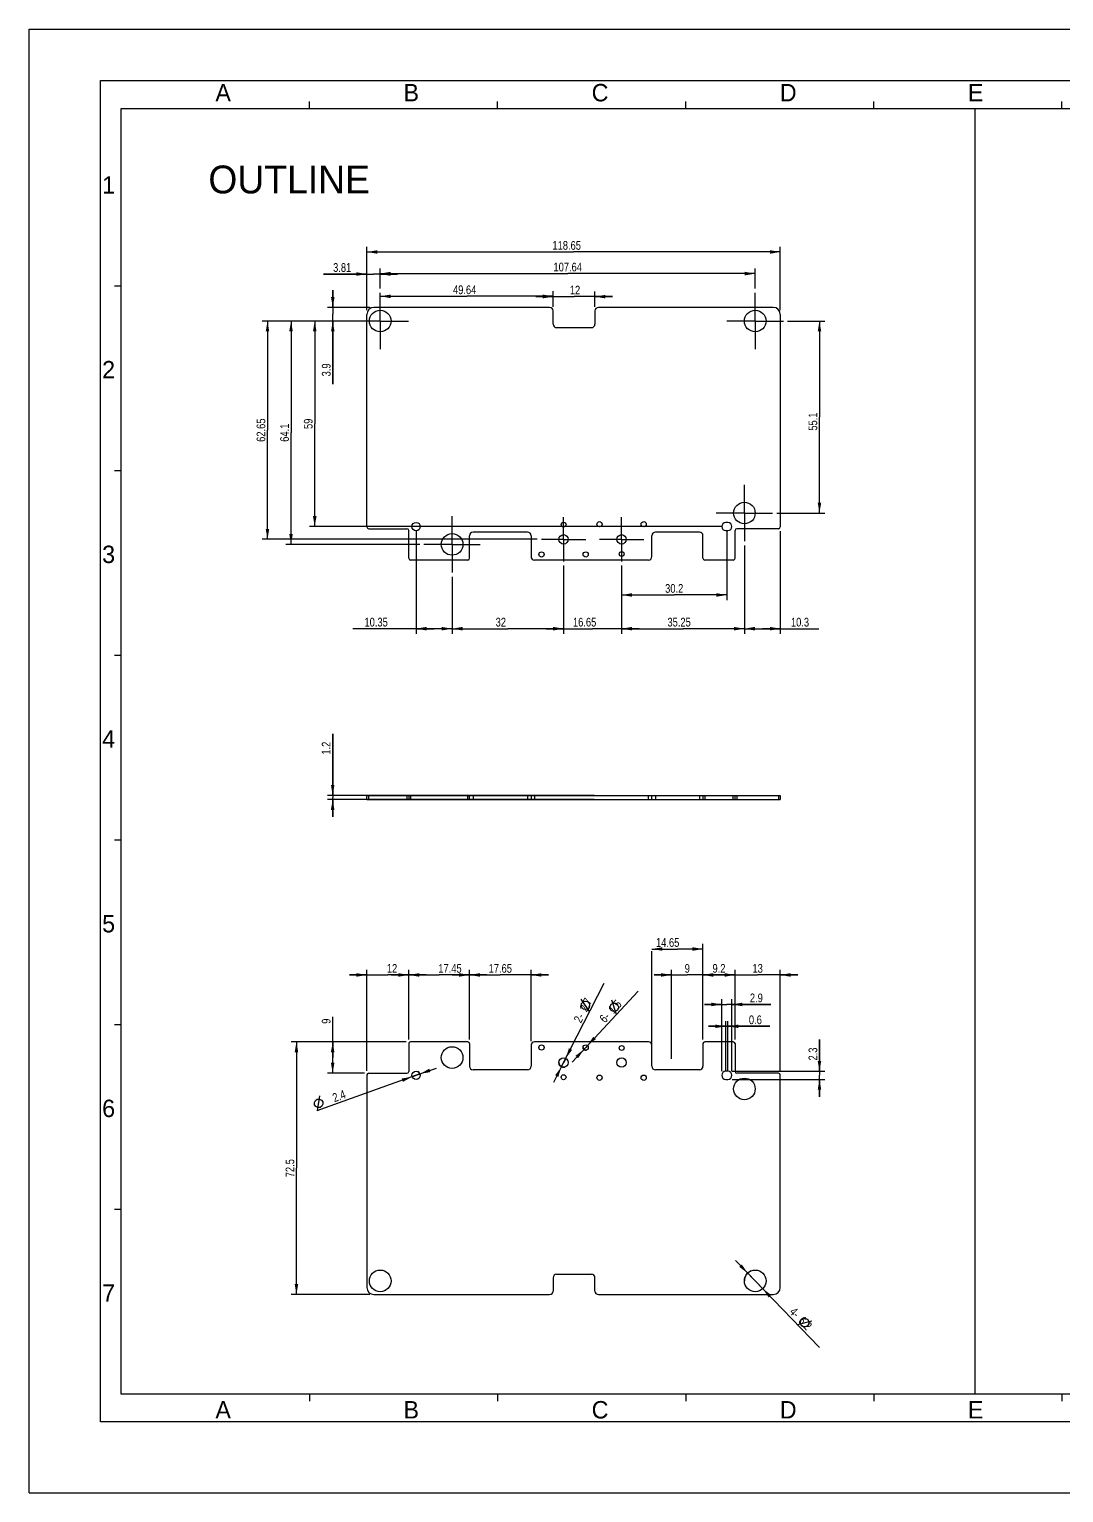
# Model space of a CAD drawing. Header units: millimetres. Extents: x 0 to 594, y 0 to 420.
# Drawn here: x 0 to 296.9, y 0 to 420 of the extents above; entities that cross this region are included whole.
import ezdxf

# ---------------------------------------------------------------- set-up
doc = ezdxf.new("R2010")
doc.units = ezdxf.units.MM
doc.header["$LTSCALE"] = 32.67
doc.linetypes.add('CENTER', pattern=[0.6, 0.375, -0.075, 0.075, -0.075])
doc.layers.get('0').update_dxf_attribs({"linetype": 'CONTINUOUS'})
doc.layers.add('02___PRT_ALL_AXES', color=7, linetype='CONTINUOUS')
doc.layers.add('ASSEM_MEM', color=7, linetype='CONTINUOUS')
doc.styles.get("Standard").update_dxf_attribs({"font": 'txt', "width": 0.8})
doc.styles.add('TEXTSTYLE_2', font='txt')
doc.styles.add('TEXTSTYLE_7', font='ar_wgl__.ttf')
doc.dimstyles.new('DIMSTYLE_1', dxfattribs={"dimtxt": 2.5, "dimasz": 3, "dimexe": 1.5, "dimexo": 1.2, "dimtad": 1, "dimdsep": 46, "dimtxsty": 'STANDARD', "dimblk": '_FILLED', "dimblk1": '_FILLED', "dimblk2": '_FILLED', "dimcen": 0.09, "dimazin": 2, "dimtp": 0.01, "dimtm": 0.01, "dimtfac": 1, "dimtofl": 0, "dimtmove": 0, "dimatfit": 3, "dimldrblk": '_FILLED', "dimfxl": 1, "dimtolj": 1, "dimarcsym": 0})
doc.dimstyles.new('DIMSTYLE_2', dxfattribs={"dimtxt": 2.5, "dimasz": 3, "dimexe": 1.5, "dimexo": 1.2, "dimtad": 1, "dimdsep": 46, "dimtxsty": 'STANDARD', "dimblk": '_FILLED', "dimblk1": '_FILLED', "dimblk2": '_FILLED', "dimcen": 0.09, "dimazin": 2, "dimtp": 0.01, "dimtm": 0.01, "dimtfac": 1, "dimtmove": 0, "dimatfit": 2, "dimldrblk": '_FILLED', "dimfxl": 1, "dimtolj": 1, "dimarcsym": 0})

# ---------------------------------------------------------------- blocks, each defined once
blk = doc.blocks.new('_FILLED')
at = {"color": 0, "linetype": 'BYBLOCK'}
blk.add_solid([(0, 0), (-1, 0.17), (-1, -0.17)], dxfattribs=at)
blk = doc.blocks.new('*D0')
at = {"color": 7, "linetype": 'CONTINUOUS'}
for p, q in [((87.09, 200.14), (87.09, 217.82)), ((87.09, 217.82), (87.09, 199.54)), ((162.17, 200.14), (85.59, 200.14)), ((162.17, 198.94), (85.59, 198.94)), ((87.09, 193.94), (87.09, 199.54)), ((87.09, 198.94), (87.09, 193.94))]:
    blk.add_line(p, q, dxfattribs=at)
at = {"color": 7, "linetype": 'CONTINUOUS', "xscale": 3, "yscale": 3, "zscale": 3}
for p, rotation in [((87.09, 200.14), 270), ((87.09, 198.94), 90)]:
    blk.add_blockref('_FILLED', p, dxfattribs=dict(at, rotation=rotation))
at = {"color": 7, "linetype": 'CONTINUOUS', "insert": (83.96, 211.82), "char_height": 2.5, "width": 6, "attachment_point": 1, "rotation": 90, "line_spacing_factor": 0.9}
blk.add_mtext('1.2', dxfattribs=at)
blk = doc.blocks.new('*D1')
at = {"color": 7, "linetype": 'CONTINUOUS'}
for p, q in [((100.73, 345.57), (100.73, 351.38)), ((100.73, 349.88), (154.55, 349.88)), ((208.37, 349.88), (154.55, 349.88)), ((208.37, 345.57), (208.37, 351.38))]:
    blk.add_line(p, q, dxfattribs=at)
at = {"color": 7, "linetype": 'CONTINUOUS', "xscale": 3, "yscale": 3, "zscale": 3, "rotation": 180}
blk.add_blockref('_FILLED', (100.73, 349.88), dxfattribs=at)
at = {"color": 7, "linetype": 'CONTINUOUS', "xscale": 3, "yscale": 3, "zscale": 3}
blk.add_blockref('_FILLED', (208.37, 349.88), dxfattribs=at)
at = {"color": 7, "linetype": 'CONTINUOUS', "insert": (154.55, 353.01), "char_height": 2.5, "width": 12, "attachment_point": 2, "line_spacing_factor": 0.9}
blk.add_mtext('107.64', dxfattribs=at)
blk = doc.blocks.new('*D2')
at = {"color": 7, "linetype": 'CONTINUOUS'}
for p, q in [((96.92, 339.37), (96.92, 357.59)), ((215.57, 339.37), (215.57, 357.59)), ((96.92, 356.09), (156.25, 356.09)), ((215.57, 356.09), (156.25, 356.09))]:
    blk.add_line(p, q, dxfattribs=at)
at = {"color": 7, "linetype": 'CONTINUOUS', "xscale": 3, "yscale": 3, "zscale": 3, "rotation": 180}
blk.add_blockref('_FILLED', (96.92, 356.09), dxfattribs=at)
at = {"color": 7, "linetype": 'CONTINUOUS', "xscale": 3, "yscale": 3, "zscale": 3}
blk.add_blockref('_FILLED', (215.57, 356.09), dxfattribs=at)
at = {"color": 7, "linetype": 'CONTINUOUS', "insert": (154.26, 359.22), "char_height": 2.5, "width": 12, "attachment_point": 2, "line_spacing_factor": 0.9}
blk.add_mtext('118.65', dxfattribs=at)
blk = doc.blocks.new('*D3')
at = {"color": 7, "linetype": 'CONTINUOUS'}
for p, q in [((87.12, 340.17), (87.12, 345.17)), ((87.12, 345.17), (87.12, 338.22)), ((97.72, 340.17), (85.62, 340.17)), ((99.53, 336.27), (85.62, 336.27)), ((87.12, 318.1), (87.12, 338.22)), ((87.12, 336.27), (87.12, 318.1))]:
    blk.add_line(p, q, dxfattribs=at)
at = {"color": 7, "linetype": 'CONTINUOUS', "xscale": 3, "yscale": 3, "zscale": 3}
for p, rotation in [((87.12, 340.17), 270), ((87.12, 336.27), 90)]:
    blk.add_blockref('_FILLED', p, dxfattribs=dict(at, rotation=rotation))
at = {"color": 7, "linetype": 'CONTINUOUS', "insert": (83.99, 324.1), "char_height": 2.5, "width": 6, "attachment_point": 3, "rotation": 90, "line_spacing_factor": 0.9}
blk.add_mtext('3.9', dxfattribs=at)
blk = doc.blocks.new('*D4')
at = {"color": 7, "linetype": 'CONTINUOUS'}
for p, q in [((96.92, 349.75), (84.42, 349.75)), ((84.42, 349.75), (98.83, 349.75)), ((96.92, 339.37), (96.92, 351.25)), ((105.73, 349.75), (98.83, 349.75)), ((100.73, 345.57), (100.73, 351.25)), ((100.73, 349.75), (105.73, 349.75))]:
    blk.add_line(p, q, dxfattribs=at)
at = {"color": 7, "linetype": 'CONTINUOUS', "xscale": 3, "yscale": 3, "zscale": 3}
blk.add_blockref('_FILLED', (96.92, 349.75), dxfattribs=at)
at = {"color": 7, "linetype": 'CONTINUOUS', "xscale": 3, "yscale": 3, "zscale": 3, "rotation": 180}
blk.add_blockref('_FILLED', (100.73, 349.75), dxfattribs=at)
at = {"color": 7, "linetype": 'CONTINUOUS', "insert": (92.42, 352.88), "char_height": 2.5, "width": 8, "attachment_point": 3, "line_spacing_factor": 0.9}
blk.add_mtext('3.81', dxfattribs=at)
blk = doc.blocks.new('*D5')
at = {"color": 7, "linetype": 'CONTINUOUS'}
for p, q in [((99.53, 336.27), (73.64, 336.27)), ((75.14, 336.27), (75.14, 304.22)), ((75.14, 272.17), (75.14, 304.22)), ((112.07, 272.17), (73.64, 272.17))]:
    blk.add_line(p, q, dxfattribs=at)
at = {"color": 7, "linetype": 'CONTINUOUS', "xscale": 3, "yscale": 3, "zscale": 3}
for p, rotation in [((75.14, 336.27), 90), ((75.14, 272.17), 270)]:
    blk.add_blockref('_FILLED', p, dxfattribs=dict(at, rotation=rotation))
at = {"color": 7, "linetype": 'CONTINUOUS', "insert": (72.02, 304.22), "char_height": 2.5, "width": 8, "attachment_point": 2, "rotation": 90, "line_spacing_factor": 0.9}
blk.add_mtext('64.1', dxfattribs=at)
blk = doc.blocks.new('*D6')
at = {"color": 7, "linetype": 'CONTINUOUS'}
for p, q in [((153.37, 266.07), (153.37, 246.47)), ((121.37, 262.87), (121.37, 246.47)), ((121.37, 247.97), (137.37, 247.97)), ((153.37, 247.97), (137.37, 247.97))]:
    blk.add_line(p, q, dxfattribs=at)
at = {"color": 7, "linetype": 'CONTINUOUS', "xscale": 3, "yscale": 3, "zscale": 3, "rotation": 180}
blk.add_blockref('_FILLED', (121.37, 247.97), dxfattribs=at)
at = {"color": 7, "linetype": 'CONTINUOUS', "xscale": 3, "yscale": 3, "zscale": 3}
blk.add_blockref('_FILLED', (153.37, 247.97), dxfattribs=at)
at = {"color": 7, "linetype": 'CONTINUOUS', "insert": (135.35, 251.1), "char_height": 2.5, "width": 4, "attachment_point": 2, "line_spacing_factor": 0.9}
blk.add_mtext('32', dxfattribs=at)
blk = doc.blocks.new('*D7')
at = {"color": 7, "linetype": 'CONTINUOUS'}
for p, q in [((153.37, 266.07), (153.37, 246.47)), ((170.02, 266.07), (170.02, 246.47)), ((153.37, 247.97), (148.37, 247.97)), ((148.37, 247.97), (161.7, 247.97)), ((175.02, 247.97), (161.7, 247.97)), ((170.02, 247.97), (175.02, 247.97))]:
    blk.add_line(p, q, dxfattribs=at)
at = {"color": 7, "linetype": 'CONTINUOUS', "xscale": 3, "yscale": 3, "zscale": 3}
blk.add_blockref('_FILLED', (153.37, 247.97), dxfattribs=at)
at = {"color": 7, "linetype": 'CONTINUOUS', "xscale": 3, "yscale": 3, "zscale": 3, "rotation": 180}
blk.add_blockref('_FILLED', (170.02, 247.97), dxfattribs=at)
at = {"color": 7, "linetype": 'CONTINUOUS', "insert": (159.41, 251.1), "char_height": 2.5, "width": 10, "attachment_point": 2, "line_spacing_factor": 0.9}
blk.add_mtext('16.65', dxfattribs=at)
blk = doc.blocks.new('*D8')
at = {"color": 7, "linetype": 'CONTINUOUS'}
for p, q in [((205.27, 271.87), (205.27, 246.47)), ((170.02, 266.07), (170.02, 246.47)), ((170.02, 247.97), (187.65, 247.97)), ((205.27, 247.97), (187.65, 247.97))]:
    blk.add_line(p, q, dxfattribs=at)
at = {"color": 7, "linetype": 'CONTINUOUS', "xscale": 3, "yscale": 3, "zscale": 3, "rotation": 180}
blk.add_blockref('_FILLED', (170.02, 247.97), dxfattribs=at)
at = {"color": 7, "linetype": 'CONTINUOUS', "xscale": 3, "yscale": 3, "zscale": 3}
blk.add_blockref('_FILLED', (205.27, 247.97), dxfattribs=at)
at = {"color": 7, "linetype": 'CONTINUOUS', "insert": (186.53, 251.1), "char_height": 2.5, "width": 10, "attachment_point": 2, "line_spacing_factor": 0.9}
blk.add_mtext('35.25', dxfattribs=at)
blk = doc.blocks.new('*D9')
at = {"color": 7, "linetype": 'CONTINUOUS'}
for p, q in [((215.57, 275.97), (215.57, 246.47)), ((205.27, 271.87), (205.27, 246.47)), ((205.27, 247.97), (210.42, 247.97)), ((215.57, 247.97), (210.42, 247.97)), ((210.42, 247.97), (226.63, 247.97))]:
    blk.add_line(p, q, dxfattribs=at)
at = {"color": 7, "linetype": 'CONTINUOUS', "xscale": 3, "yscale": 3, "zscale": 3, "rotation": 180}
blk.add_blockref('_FILLED', (205.27, 247.97), dxfattribs=at)
at = {"color": 7, "linetype": 'CONTINUOUS', "xscale": 3, "yscale": 3, "zscale": 3}
blk.add_blockref('_FILLED', (215.57, 247.97), dxfattribs=at)
at = {"color": 7, "linetype": 'CONTINUOUS', "insert": (218.63, 251.1), "char_height": 2.5, "width": 8, "attachment_point": 1, "line_spacing_factor": 0.9}
blk.add_mtext('10.3', dxfattribs=at)
blk = doc.blocks.new('*D10')
at = {"color": 7, "linetype": 'CONTINUOUS'}
for p, q in [((111.02, 276.07), (111.02, 246.47)), ((121.37, 262.87), (121.37, 246.47)), ((116.2, 247.97), (92.91, 247.97)), ((111.02, 247.97), (116.2, 247.97)), ((121.37, 247.97), (116.2, 247.97))]:
    blk.add_line(p, q, dxfattribs=at)
at = {"color": 7, "linetype": 'CONTINUOUS', "xscale": 3, "yscale": 3, "zscale": 3, "rotation": 180}
blk.add_blockref('_FILLED', (111.02, 247.97), dxfattribs=at)
at = {"color": 7, "linetype": 'CONTINUOUS', "xscale": 3, "yscale": 3, "zscale": 3}
blk.add_blockref('_FILLED', (121.37, 247.97), dxfattribs=at)
at = {"color": 7, "linetype": 'CONTINUOUS', "insert": (102.91, 251.1), "char_height": 2.5, "width": 10, "attachment_point": 3, "line_spacing_factor": 0.9}
blk.add_mtext('10.35', dxfattribs=at)
blk = doc.blocks.new('*D11')
at = {"color": 7, "linetype": 'CONTINUOUS'}
for p, q in [((200.22, 276.07), (200.22, 256.15)), ((170.02, 266.07), (170.02, 256.15)), ((170.02, 257.65), (185.12, 257.65)), ((200.22, 257.65), (185.12, 257.65))]:
    blk.add_line(p, q, dxfattribs=at)
at = {"color": 7, "linetype": 'CONTINUOUS', "xscale": 3, "yscale": 3, "zscale": 3, "rotation": 180}
blk.add_blockref('_FILLED', (170.02, 257.65), dxfattribs=at)
at = {"color": 7, "linetype": 'CONTINUOUS', "xscale": 3, "yscale": 3, "zscale": 3}
blk.add_blockref('_FILLED', (200.22, 257.65), dxfattribs=at)
at = {"color": 7, "linetype": 'CONTINUOUS', "insert": (185.12, 260.78), "char_height": 2.5, "width": 8, "attachment_point": 2, "line_spacing_factor": 0.9}
blk.add_mtext('30.2', dxfattribs=at)
blk = doc.blocks.new('*D12')
at = {"color": 7, "linetype": 'CONTINUOUS'}
for p, q in [((99.53, 336.27), (80.44, 336.27)), ((81.94, 336.27), (81.94, 306.77)), ((81.94, 277.27), (81.94, 306.77)), ((199.02, 277.27), (80.44, 277.27))]:
    blk.add_line(p, q, dxfattribs=at)
at = {"color": 7, "linetype": 'CONTINUOUS', "xscale": 3, "yscale": 3, "zscale": 3}
for p, rotation in [((81.94, 336.27), 90), ((81.94, 277.27), 270)]:
    blk.add_blockref('_FILLED', p, dxfattribs=dict(at, rotation=rotation))
at = {"color": 7, "linetype": 'CONTINUOUS', "insert": (78.82, 306.77), "char_height": 2.5, "width": 4, "attachment_point": 2, "rotation": 90, "line_spacing_factor": 0.9}
blk.add_mtext('59', dxfattribs=at)
blk = doc.blocks.new('*D13')
at = {"color": 7, "linetype": 'CONTINUOUS'}
for p, q in [((99.53, 336.27), (66.88, 336.27)), ((68.38, 336.27), (68.38, 304.94)), ((68.38, 273.62), (68.38, 304.94)), ((145.82, 273.62), (66.88, 273.62))]:
    blk.add_line(p, q, dxfattribs=at)
at = {"color": 7, "linetype": 'CONTINUOUS', "xscale": 3, "yscale": 3, "zscale": 3}
for p, rotation in [((68.38, 336.27), 90), ((68.38, 273.62), 270)]:
    blk.add_blockref('_FILLED', p, dxfattribs=dict(at, rotation=rotation))
at = {"color": 7, "linetype": 'CONTINUOUS', "insert": (65.25, 304.94), "char_height": 2.5, "width": 10, "attachment_point": 2, "rotation": 90, "line_spacing_factor": 0.9}
blk.add_mtext('62.65', dxfattribs=at)
blk = doc.blocks.new('*D14')
at = {"color": 7, "linetype": 'CONTINUOUS'}
for p, q in [((87.09, 124.89), (87.09, 136.59)), ((108.22, 129.39), (85.59, 129.39)), ((87.09, 129.39), (87.09, 124.89)), ((87.09, 120.39), (87.09, 124.89)), ((96.22, 120.39), (85.59, 120.39))]:
    blk.add_line(p, q, dxfattribs=at)
at = {"color": 7, "linetype": 'CONTINUOUS', "xscale": 3, "yscale": 3, "zscale": 3}
for p, rotation in [((87.09, 129.39), 90), ((87.09, 120.39), 270)]:
    blk.add_blockref('_FILLED', p, dxfattribs=dict(at, rotation=rotation))
at = {"color": 7, "linetype": 'CONTINUOUS', "insert": (83.96, 134.59), "char_height": 2.5, "width": 2, "attachment_point": 1, "rotation": 90, "line_spacing_factor": 0.9}
blk.add_mtext('9', dxfattribs=at)
blk = doc.blocks.new('*D15')
at = {"color": 7, "linetype": 'CONTINUOUS'}
for p, q in [((108.22, 129.39), (75.19, 129.39)), ((76.69, 129.39), (76.69, 93.14)), ((76.69, 56.89), (76.69, 93.14)), ((97.72, 56.89), (75.19, 56.89))]:
    blk.add_line(p, q, dxfattribs=at)
at = {"color": 7, "linetype": 'CONTINUOUS', "xscale": 3, "yscale": 3, "zscale": 3}
for p, rotation in [((76.69, 129.39), 90), ((76.69, 56.89), 270)]:
    blk.add_blockref('_FILLED', p, dxfattribs=dict(at, rotation=rotation))
at = {"color": 7, "linetype": 'CONTINUOUS', "insert": (73.57, 93.14), "char_height": 2.5, "width": 8, "attachment_point": 2, "rotation": 90, "line_spacing_factor": 0.9}
blk.add_mtext('72.5', dxfattribs=at)
blk = doc.blocks.new('*D16')
at = {"color": 7, "linetype": 'CONTINUOUS'}
for p, q in [((96.92, 148.6), (91.92, 148.6)), ((91.92, 148.6), (102.92, 148.6)), ((96.92, 121.09), (96.92, 150.1)), ((113.92, 148.6), (102.92, 148.6)), ((108.92, 130.09), (108.92, 150.1)), ((108.92, 148.6), (113.92, 148.6))]:
    blk.add_line(p, q, dxfattribs=at)
at = {"color": 7, "linetype": 'CONTINUOUS', "xscale": 3, "yscale": 3, "zscale": 3}
blk.add_blockref('_FILLED', (96.92, 148.6), dxfattribs=at)
at = {"color": 7, "linetype": 'CONTINUOUS', "xscale": 3, "yscale": 3, "zscale": 3, "rotation": 180}
blk.add_blockref('_FILLED', (108.92, 148.6), dxfattribs=at)
at = {"color": 7, "linetype": 'CONTINUOUS', "insert": (104.13, 151.73), "char_height": 2.5, "width": 4, "attachment_point": 2, "line_spacing_factor": 0.9}
blk.add_mtext('12', dxfattribs=at)
blk = doc.blocks.new('*D17')
at = {"color": 7, "linetype": 'CONTINUOUS'}
for p, q in [((126.37, 148.6), (121.37, 148.6)), ((121.37, 148.6), (135.2, 148.6)), ((126.37, 130.09), (126.37, 150.1)), ((149.02, 148.6), (135.2, 148.6)), ((144.02, 129.59), (144.02, 150.1)), ((144.02, 148.6), (149.02, 148.6))]:
    blk.add_line(p, q, dxfattribs=at)
at = {"color": 7, "linetype": 'CONTINUOUS', "xscale": 3, "yscale": 3, "zscale": 3}
blk.add_blockref('_FILLED', (126.37, 148.6), dxfattribs=at)
at = {"color": 7, "linetype": 'CONTINUOUS', "xscale": 3, "yscale": 3, "zscale": 3, "rotation": 180}
blk.add_blockref('_FILLED', (144.02, 148.6), dxfattribs=at)
at = {"color": 7, "linetype": 'CONTINUOUS', "insert": (135.2, 151.73), "char_height": 2.5, "width": 10, "attachment_point": 2, "line_spacing_factor": 0.9}
blk.add_mtext('17.65', dxfattribs=at)
blk = doc.blocks.new('*D18')
at = {"color": 7, "linetype": 'CONTINUOUS'}
for p, q in [((178.72, 156.04), (186.05, 156.04)), ((178.72, 128.14), (178.72, 155.41)), ((193.37, 156.04), (186.05, 156.04)), ((193.37, 130.09), (193.37, 157.54))]:
    blk.add_line(p, q, dxfattribs=at)
at = {"color": 7, "linetype": 'CONTINUOUS', "xscale": 3, "yscale": 3, "zscale": 3, "rotation": 180}
blk.add_blockref('_FILLED', (178.72, 156.04), dxfattribs=at)
at = {"color": 7, "linetype": 'CONTINUOUS', "xscale": 3, "yscale": 3, "zscale": 3}
blk.add_blockref('_FILLED', (193.37, 156.04), dxfattribs=at)
at = {"color": 7, "linetype": 'CONTINUOUS', "insert": (183.25, 159.16), "char_height": 2.5, "width": 10, "attachment_point": 2, "line_spacing_factor": 0.9}
blk.add_mtext('14.65', dxfattribs=at)
blk = doc.blocks.new('*D19')
at = {"color": 7, "linetype": 'CONTINUOUS'}
for p, q in [((184.37, 148.6), (179.37, 148.6)), ((179.37, 148.6), (188.87, 148.6)), ((184.37, 124.49), (184.37, 150.1)), ((198.37, 148.6), (188.87, 148.6)), ((193.37, 130.09), (193.37, 150.1)), ((193.37, 148.6), (198.37, 148.6))]:
    blk.add_line(p, q, dxfattribs=at)
at = {"color": 7, "linetype": 'CONTINUOUS', "xscale": 3, "yscale": 3, "zscale": 3}
blk.add_blockref('_FILLED', (184.37, 148.6), dxfattribs=at)
at = {"color": 7, "linetype": 'CONTINUOUS', "xscale": 3, "yscale": 3, "zscale": 3, "rotation": 180}
blk.add_blockref('_FILLED', (193.37, 148.6), dxfattribs=at)
at = {"color": 7, "linetype": 'CONTINUOUS', "insert": (188.87, 151.73), "char_height": 2.5, "width": 2, "attachment_point": 2, "line_spacing_factor": 0.9}
blk.add_mtext('9', dxfattribs=at)
blk = doc.blocks.new('*D20')
at = {"color": 7, "linetype": 'CONTINUOUS'}
for p, q in [((193.37, 130.09), (193.37, 150.1)), ((193.37, 148.6), (197.97, 148.6)), ((202.57, 148.6), (197.97, 148.6)), ((202.57, 130.09), (202.57, 150.1))]:
    blk.add_line(p, q, dxfattribs=at)
at = {"color": 7, "linetype": 'CONTINUOUS', "xscale": 3, "yscale": 3, "zscale": 3, "rotation": 180}
blk.add_blockref('_FILLED', (193.37, 148.6), dxfattribs=at)
at = {"color": 7, "linetype": 'CONTINUOUS', "xscale": 3, "yscale": 3, "zscale": 3}
blk.add_blockref('_FILLED', (202.57, 148.6), dxfattribs=at)
at = {"color": 7, "linetype": 'CONTINUOUS', "insert": (197.97, 151.73), "char_height": 2.5, "width": 6, "attachment_point": 2, "line_spacing_factor": 0.9}
blk.add_mtext('9.2', dxfattribs=at)
blk = doc.blocks.new('*D21')
at = {"color": 7, "linetype": 'CONTINUOUS'}
for p, q in [((202.57, 148.6), (197.57, 148.6)), ((197.57, 148.6), (209.07, 148.6)), ((202.57, 130.09), (202.57, 150.1)), ((220.57, 148.6), (209.07, 148.6)), ((215.57, 121.09), (215.57, 150.1)), ((215.57, 148.6), (220.57, 148.6))]:
    blk.add_line(p, q, dxfattribs=at)
at = {"color": 7, "linetype": 'CONTINUOUS', "xscale": 3, "yscale": 3, "zscale": 3}
blk.add_blockref('_FILLED', (202.57, 148.6), dxfattribs=at)
at = {"color": 7, "linetype": 'CONTINUOUS', "xscale": 3, "yscale": 3, "zscale": 3, "rotation": 180}
blk.add_blockref('_FILLED', (215.57, 148.6), dxfattribs=at)
at = {"color": 7, "linetype": 'CONTINUOUS', "insert": (209.07, 151.73), "char_height": 2.5, "width": 4, "attachment_point": 2, "line_spacing_factor": 0.9}
blk.add_mtext('13', dxfattribs=at)
blk = doc.blocks.new('*D22')
at = {"color": 7, "linetype": 'CONTINUOUS'}
for p, q in [((108.92, 148.6), (103.92, 148.6)), ((103.92, 148.6), (117.65, 148.6)), ((108.92, 130.09), (108.92, 150.1)), ((131.37, 148.6), (117.65, 148.6)), ((126.37, 130.09), (126.37, 150.1)), ((126.37, 148.6), (131.37, 148.6))]:
    blk.add_line(p, q, dxfattribs=at)
at = {"color": 7, "linetype": 'CONTINUOUS', "xscale": 3, "yscale": 3, "zscale": 3}
blk.add_blockref('_FILLED', (108.92, 148.6), dxfattribs=at)
at = {"color": 7, "linetype": 'CONTINUOUS', "xscale": 3, "yscale": 3, "zscale": 3, "rotation": 180}
blk.add_blockref('_FILLED', (126.37, 148.6), dxfattribs=at)
at = {"color": 7, "linetype": 'CONTINUOUS', "insert": (120.76, 151.73), "char_height": 2.5, "width": 10, "attachment_point": 2, "line_spacing_factor": 0.9}
blk.add_mtext('17.45', dxfattribs=at)
blk = doc.blocks.new('*D23')
at = {"color": 7, "linetype": 'CONTINUOUS'}
for p, q in [((150.37, 340.37), (150.37, 344.77)), ((162.37, 340.37), (162.37, 344.77)), ((150.37, 343.27), (145.37, 343.27)), ((145.37, 343.27), (156.37, 343.27)), ((167.37, 343.27), (156.37, 343.27)), ((162.37, 343.27), (167.37, 343.27))]:
    blk.add_line(p, q, dxfattribs=at)
at = {"color": 7, "linetype": 'CONTINUOUS', "xscale": 3, "yscale": 3, "zscale": 3}
blk.add_blockref('_FILLED', (150.37, 343.27), dxfattribs=at)
at = {"color": 7, "linetype": 'CONTINUOUS', "xscale": 3, "yscale": 3, "zscale": 3, "rotation": 180}
blk.add_blockref('_FILLED', (162.37, 343.27), dxfattribs=at)
at = {"color": 7, "linetype": 'CONTINUOUS', "insert": (156.65, 346.4), "char_height": 2.5, "width": 4, "attachment_point": 2, "line_spacing_factor": 0.9}
blk.add_mtext('12', dxfattribs=at)
blk = doc.blocks.new('*D24')
at = {"color": 7, "linetype": 'CONTINUOUS'}
for p, q in [((150.37, 340.37), (150.37, 344.86)), ((100.73, 343.36), (125.55, 343.36)), ((150.37, 343.36), (125.55, 343.36))]:
    blk.add_line(p, q, dxfattribs=at)
at = {"color": 7, "linetype": 'CONTINUOUS', "xscale": 3, "yscale": 3, "zscale": 3, "rotation": 180}
blk.add_blockref('_FILLED', (100.73, 343.36), dxfattribs=at)
at = {"color": 7, "linetype": 'CONTINUOUS', "xscale": 3, "yscale": 3, "zscale": 3}
blk.add_blockref('_FILLED', (150.37, 343.36), dxfattribs=at)
at = {"color": 7, "linetype": 'CONTINUOUS', "insert": (124.97, 346.49), "char_height": 2.5, "width": 10, "attachment_point": 2, "line_spacing_factor": 0.9}
blk.add_mtext('49.64', dxfattribs=at)
blk = doc.blocks.new('*D25')
at = {"color": 7, "linetype": 'CONTINUOUS'}
for p, q in [((217.67, 336.27), (228.31, 336.27)), ((226.81, 336.27), (226.81, 308.72)), ((226.81, 281.17), (226.81, 308.72)), ((214.57, 281.17), (228.31, 281.17))]:
    blk.add_line(p, q, dxfattribs=at)
at = {"color": 7, "linetype": 'CONTINUOUS', "xscale": 3, "yscale": 3, "zscale": 3}
for p, rotation in [((226.81, 336.27), 90), ((226.81, 281.17), 270)]:
    blk.add_blockref('_FILLED', p, dxfattribs=dict(at, rotation=rotation))
at = {"color": 7, "linetype": 'CONTINUOUS', "insert": (223.68, 307.41), "char_height": 2.5, "width": 8, "attachment_point": 2, "rotation": 90, "line_spacing_factor": 0.9}
blk.add_mtext('55.1', dxfattribs=at)
blk = doc.blocks.new('*D26')
at = {"color": 7, "linetype": 'CONTINUOUS'}
for p, q in [((208.37, 60.79), (202.74, 66.62)), ((206.22, 63.02), (206.22, 63.02)), ((206.22, 63.02), (208.37, 60.79)), ((210.52, 58.56), (208.37, 60.79)), ((208.37, 60.79), (226.82, 41.68)), ((210.52, 58.56), (210.52, 58.56))]:
    blk.add_line(p, q, dxfattribs=at)
at = {"color": 7, "linetype": 'CONTINUOUS', "xscale": 3, "yscale": 3, "zscale": 3}
for p, rotation in [((206.22, 63.02), 313.9933838381), ((210.52, 58.56), 133.9923976954)]:
    blk.add_blockref('_FILLED', p, dxfattribs=dict(at, rotation=rotation))
at = {"color": 7, "linetype": 'CONTINUOUS', "insert": (219.81, 53.45), "char_height": 2.5, "width": 20, "attachment_point": 1, "rotation": 313.9934, "line_spacing_factor": 0.9}
blk.add_mtext('4-{\\ftxt;\\W0.0001;\\H0.0001;\\~}{\\ftxt;\\W1.3333333333;\\H2.5; }{\\ftxt;\\W0.0001;\\H0.0001;\\~}6.2', dxfattribs=at)
blk = doc.blocks.new('*D27')
at = {"color": 7, "linetype": 'CONTINUOUS'}
for p, q in [((153.37, 123.44), (164.98, 146.2)), ((153.37, 123.44), (150.49, 117.78)), ((152.76, 122.24), (153.37, 123.44)), ((152.76, 122.24), (152.76, 122.24)), ((153.98, 124.64), (153.37, 123.44)), ((153.98, 124.64), (153.98, 124.64))]:
    blk.add_line(p, q, dxfattribs=at)
at = {"color": 7, "linetype": 'CONTINUOUS', "xscale": 3, "yscale": 3, "zscale": 3}
for p, rotation in [((153.98, 124.64), 242.9782596691), ((152.76, 122.24), 62.9782596691)]:
    blk.add_blockref('_FILLED', p, dxfattribs=dict(at, rotation=rotation))
at = {"color": 7, "linetype": 'CONTINUOUS', "insert": (156.14, 135.74), "char_height": 2.5, "width": 20, "attachment_point": 1, "rotation": 62.9795, "line_spacing_factor": 0.9}
blk.add_mtext('2-{\\ftxt;\\W0.0001;\\H0.0001;\\~}{\\ftxt;\\W1.3333333333;\\H2.5; }{\\ftxt;\\W0.0001;\\H0.0001;\\~}2.7', dxfattribs=at)
blk = doc.blocks.new('*D28')
at = {"color": 7, "linetype": 'CONTINUOUS'}
for p, q in [((159.71, 127.78), (174.8, 143.97)), ((159.71, 127.78), (155.79, 123.57)), ((159.2, 127.23), (159.71, 127.78)), ((159.2, 127.23), (159.2, 127.23)), ((160.22, 128.33), (159.71, 127.78)), ((160.22, 128.33), (160.22, 128.33))]:
    blk.add_line(p, q, dxfattribs=at)
at = {"color": 7, "linetype": 'CONTINUOUS', "xscale": 3, "yscale": 3, "zscale": 3}
for p, rotation in [((160.22, 128.33), 227.0242367242), ((159.2, 127.23), 47.0233022887)]:
    blk.add_blockref('_FILLED', p, dxfattribs=dict(at, rotation=rotation))
at = {"color": 7, "linetype": 'CONTINUOUS', "insert": (163.42, 136.35), "char_height": 2.5, "width": 20, "attachment_point": 1, "rotation": 47.0233, "line_spacing_factor": 0.9}
blk.add_mtext('6-{\\ftxt;\\W0.0001;\\H0.0001;\\~}{\\ftxt;\\W1.3333333333;\\H2.5; }{\\ftxt;\\W0.0001;\\H0.0001;\\~}1.5', dxfattribs=at)
blk = doc.blocks.new('*D29')
at = {"color": 7, "linetype": 'CONTINUOUS'}
for p, q in [((111.02, 119.79), (116.86, 121.88)), ((111.02, 119.79), (82.52, 109.57)), ((109.89, 119.39), (111.02, 119.79)), ((109.89, 119.39), (109.89, 119.39)), ((112.15, 120.2), (111.02, 119.79)), ((112.15, 120.2), (112.15, 120.2))]:
    blk.add_line(p, q, dxfattribs=at)
at = {"color": 7, "linetype": 'CONTINUOUS', "xscale": 3, "yscale": 3, "zscale": 3}
for p, rotation in [((109.89, 119.39), 19.7287416124), ((112.15, 120.2), 199.7287416124)]:
    blk.add_blockref('_FILLED', p, dxfattribs=dict(at, rotation=rotation))
at = {"color": 7, "linetype": 'CONTINUOUS', "insert": (90.25, 115.66), "char_height": 2.5, "width": 14, "attachment_point": 3, "rotation": 19.7294, "line_spacing_factor": 0.9, "style": 'TEXTSTYLE_2'}
blk.add_mtext('{\\ftxt;\\W0.0001;\\H0.0001;\\~}{\\ftxt;\\W1.3333333333;\\H2.5; }{\\ftxt;\\W0.0001;\\H0.0001;\\~}{\\W0.8;2.4}', dxfattribs=at)
blk = doc.blocks.new('*D30')
at = {"color": 7, "linetype": 'CONTINUOUS'}
for p, q in [((199.92, 120.99), (199.92, 135.36)), ((200.52, 120.99), (200.52, 135.36)), ((199.92, 133.86), (194.92, 133.86)), ((194.92, 133.86), (200.22, 133.86)), ((212.56, 133.86), (200.22, 133.86)), ((200.52, 133.86), (212.56, 133.86))]:
    blk.add_line(p, q, dxfattribs=at)
at = {"color": 7, "linetype": 'CONTINUOUS', "xscale": 3, "yscale": 3, "zscale": 3}
blk.add_blockref('_FILLED', (199.92, 133.86), dxfattribs=at)
at = {"color": 7, "linetype": 'CONTINUOUS', "xscale": 3, "yscale": 3, "zscale": 3, "rotation": 180}
blk.add_blockref('_FILLED', (200.52, 133.86), dxfattribs=at)
at = {"color": 7, "linetype": 'CONTINUOUS', "insert": (206.56, 136.98), "char_height": 2.5, "width": 6, "attachment_point": 1, "line_spacing_factor": 0.9}
blk.add_mtext('0.6', dxfattribs=at)
blk = doc.blocks.new('*D31')
at = {"color": 7, "linetype": 'CONTINUOUS'}
for p, q in [((198.77, 140.13), (193.77, 140.13)), ((193.77, 140.13), (200.22, 140.13)), ((198.77, 120.99), (198.77, 141.63)), ((212.84, 140.13), (200.22, 140.13)), ((201.67, 120.99), (201.67, 141.63)), ((201.67, 140.13), (212.84, 140.13))]:
    blk.add_line(p, q, dxfattribs=at)
at = {"color": 7, "linetype": 'CONTINUOUS', "xscale": 3, "yscale": 3, "zscale": 3}
blk.add_blockref('_FILLED', (198.77, 140.13), dxfattribs=at)
at = {"color": 7, "linetype": 'CONTINUOUS', "xscale": 3, "yscale": 3, "zscale": 3, "rotation": 180}
blk.add_blockref('_FILLED', (201.67, 140.13), dxfattribs=at)
at = {"color": 7, "linetype": 'CONTINUOUS', "insert": (206.84, 143.26), "char_height": 2.5, "width": 6, "attachment_point": 1, "line_spacing_factor": 0.9}
blk.add_mtext('2.9', dxfattribs=at)
blk = doc.blocks.new('*D32')
at = {"color": 7, "linetype": 'CONTINUOUS'}
for p, q in [((226.81, 120.94), (226.81, 130.05)), ((226.81, 130.05), (226.81, 119.79)), ((201.72, 120.94), (228.31, 120.94)), ((201.72, 118.64), (228.31, 118.64)), ((226.81, 113.64), (226.81, 119.79)), ((226.81, 118.64), (226.81, 113.64))]:
    blk.add_line(p, q, dxfattribs=at)
at = {"color": 7, "linetype": 'CONTINUOUS', "xscale": 3, "yscale": 3, "zscale": 3}
for p, rotation in [((226.81, 120.94), 270), ((226.81, 118.64), 90)]:
    blk.add_blockref('_FILLED', p, dxfattribs=dict(at, rotation=rotation))
at = {"color": 7, "linetype": 'CONTINUOUS', "insert": (223.68, 124.05), "char_height": 2.5, "width": 6, "attachment_point": 1, "rotation": 90, "line_spacing_factor": 0.9}
blk.add_mtext('2.3', dxfattribs=at)

msp = doc.modelspace()

# ---------------------------------------------------------------- linework, layer by layer
at = {"color": 7, "linetype": 'CONTINUOUS'}
for p, q in [((0, 0), (0, 420)), ((0, 420), (594, 420)), ((20.422, 20.309), (20.422, 405.309)), ((20.422, 405.309), (571.422, 405.309)), ((80.422, 397.309), (80.422, 399.309)), ((134.422, 397.309), (134.422, 399.309)), ((188.422, 397.309), (188.422, 399.309)), ((242.422, 397.309), (242.422, 399.309)), ((296.422, 397.309), (296.422, 399.309)), ((26.422, 28.309), (26.422, 397.309)), ((26.422, 397.309), (564.922, 397.309)), ((271.416, 397.332), (271.416, 28.318)), ((26.422, 346.309), (24.422, 346.309)), ((26.422, 293.309), (24.422, 293.309)), ((26.422, 240.309), (24.422, 240.309)), ((26.422, 187.309), (24.422, 187.309)), ((160.833, 138.073), (158.439, 141.633)), ((168.575, 137.294), (167.252, 141.375)), ((26.422, 134.309), (24.422, 134.309)), ((82.717, 109.64), (83.412, 113.873)), ((26.422, 81.309), (24.422, 81.309)), ((220.48, 48.248), (224.625, 49.354)), ((564.922, 28.309), (26.422, 28.309)), ((80.422, 28.309), (80.422, 26.309)), ((134.422, 28.309), (134.422, 26.309)), ((188.422, 28.309), (188.422, 26.309)), ((242.422, 28.309), (242.422, 26.309)), ((296.422, 28.309), (296.422, 26.309)), ((571.422, 20.309), (20.422, 20.309)), ((0, 0), (594, 0))]:
    msp.add_line(p, q, dxfattribs=at)
for points in [[(159.068, 138.74), (158.606, 139.209), (158.424, 139.77), (158.522, 140.421), (158.992, 140.883), (159.553, 141.065), (160.204, 140.967), (160.666, 140.497), (160.848, 139.937), (160.75, 139.285), (160.28, 138.823), (159.72, 138.641), (159.068, 138.74)], [(167.061, 138.42), (166.746, 138.998), (166.725, 139.587), (166.999, 140.187), (167.577, 140.502), (168.166, 140.523), (168.765, 140.249), (169.081, 139.67), (169.102, 139.082), (168.828, 138.482), (168.249, 138.167), (167.661, 138.146), (167.061, 138.42)], [(81.888, 111.334), (81.873, 111.993), (82.124, 112.526), (82.642, 112.933), (83.301, 112.948), (83.834, 112.696), (84.241, 112.178), (84.256, 111.52), (84.004, 110.987), (83.486, 110.58), (82.828, 110.565), (82.295, 110.816), (81.888, 111.334)], [(221.684, 49.7), (222.279, 49.985), (222.868, 49.974), (223.452, 49.669), (223.736, 49.075), (223.726, 48.486), (223.421, 47.902), (222.826, 47.618), (222.237, 47.628), (221.653, 47.933), (221.369, 48.527), (221.379, 49.116), (221.684, 49.7)]]:
    msp.add_lwpolyline(points, dxfattribs=at)
for centre, radius, start, end in [((159.711, 127.781), 0.75, 180, 285.01788), ((153.371, 123.441), 1.35, 180, 284.61302), ((111.021, 119.791), 1.2, 0, 64.7294), ((208.371, 60.791), 3.1, 112.83211, 180)]:
    msp.add_arc(centre, radius, start, end, dxfattribs=at)
at = {"layer": '02___PRT_ALL_AXES', "color": 7, "linetype": 'CENTER'}
for p, q in [((100.73, 336.265), (100.73, 344.365)), ((208.371, 336.265), (208.371, 344.365)), ((100.73, 336.265), (92.63, 336.265)), ((100.73, 336.265), (100.73, 328.165)), ((100.73, 336.265), (108.83, 336.265)), ((208.371, 336.265), (200.271, 336.265)), ((208.371, 336.265), (208.371, 328.165)), ((208.371, 336.265), (216.471, 336.265)), ((205.271, 281.165), (205.271, 289.265)), ((121.371, 272.165), (121.371, 280.265)), ((153.371, 273.615), (153.371, 279.965)), ((170.021, 273.615), (170.021, 279.965)), ((205.271, 281.165), (197.171, 281.165)), ((205.271, 281.165), (205.271, 273.065)), ((205.271, 281.165), (213.371, 281.165)), ((153.371, 273.615), (147.021, 273.615)), ((153.371, 273.615), (153.371, 267.265)), ((153.371, 273.615), (159.721, 273.615)), ((170.021, 273.615), (163.671, 273.615)), ((170.021, 273.615), (170.021, 267.265)), ((170.021, 273.615), (176.371, 273.615)), ((121.371, 272.165), (113.271, 272.165)), ((121.371, 272.165), (121.371, 264.065)), ((121.371, 272.165), (129.471, 272.165))]:
    msp.add_line(p, q, dxfattribs=at)
at = {"layer": 'ASSEM_MEM', "color": 7, "linetype": 'CONTINUOUS'}
for p, q in [((96.921, 277.165), (96.921, 338.165)), ((149.371, 340.165), (98.921, 340.165)), ((150.371, 335.365), (150.371, 339.165)), ((162.371, 339.165), (162.371, 335.365)), ((213.571, 340.165), (163.371, 340.165)), ((215.571, 338.165), (215.571, 277.165)), ((151.371, 334.365), (161.371, 334.365)), ((200.521, 278.415), (199.921, 278.415)), ((97.421, 276.665), (108.421, 276.665)), ((108.921, 268.165), (108.921, 276.165)), ((126.371, 268.165), (126.371, 274.665)), ((143.021, 275.665), (127.371, 275.665)), ((144.021, 274.665), (144.021, 268.665)), ((178.721, 268.665), (178.721, 274.665)), ((192.371, 275.665), (179.721, 275.665)), ((193.371, 268.165), (193.371, 274.665)), ((199.921, 276.115), (200.521, 276.115)), ((202.571, 268.165), (202.571, 276.165)), ((215.071, 276.665), (203.071, 276.665)), ((125.871, 267.665), (109.421, 267.665)), ((177.721, 267.665), (145.021, 267.665)), ((202.071, 267.665), (193.871, 267.665)), ((96.921, 198.936), (96.921, 200.136)), ((96.921, 200.136), (215.571, 200.136)), ((96.921, 198.936), (215.571, 198.936)), ((97.421, 198.936), (97.421, 200.136)), ((108.421, 200.136), (108.421, 198.936)), ((108.921, 200.136), (108.921, 198.936)), ((109.421, 200.136), (109.421, 198.936)), ((125.871, 198.936), (125.871, 200.136)), ((126.371, 198.936), (126.371, 200.136)), ((127.371, 200.136), (127.371, 198.936)), ((143.021, 200.136), (143.021, 198.936)), ((144.021, 200.136), (144.021, 198.936)), ((145.021, 200.136), (145.021, 198.936)), ((177.721, 198.936), (177.721, 200.136)), ((178.721, 198.936), (178.721, 200.136)), ((179.721, 200.136), (179.721, 198.936)), ((192.371, 200.136), (192.371, 198.936)), ((193.371, 200.136), (193.371, 198.936)), ((193.871, 200.136), (193.871, 198.936)), ((202.071, 198.936), (202.071, 200.136)), ((202.571, 198.936), (202.571, 200.136)), ((203.071, 200.136), (203.071, 198.936)), ((215.071, 200.136), (215.071, 198.936)), ((215.571, 200.136), (215.571, 198.936)), ((108.921, 128.891), (108.921, 120.891)), ((125.871, 129.391), (109.421, 129.391)), ((126.371, 128.891), (126.371, 122.391)), ((144.021, 128.391), (144.021, 122.391)), ((177.721, 129.391), (145.021, 129.391)), ((178.721, 122.391), (178.721, 128.391)), ((193.371, 128.891), (193.371, 122.391)), ((202.071, 129.391), (193.871, 129.391)), ((202.571, 128.891), (202.571, 120.891)), ((96.921, 119.891), (96.921, 58.891)), ((97.421, 120.391), (108.421, 120.391)), ((143.021, 121.391), (127.371, 121.391)), ((192.371, 121.391), (179.721, 121.391)), ((200.521, 120.941), (199.921, 120.941)), ((199.921, 118.641), (200.521, 118.641)), ((215.071, 120.391), (203.071, 120.391)), ((215.571, 58.891), (215.571, 119.891)), ((150.371, 61.691), (150.371, 57.891)), ((151.371, 62.691), (161.371, 62.691)), ((162.371, 57.891), (162.371, 61.691)), ((98.921, 56.891), (149.371, 56.891)), ((163.371, 56.891), (213.571, 56.891))]:
    msp.add_line(p, q, dxfattribs=at)
for centre, radius in [((100.73, 336.265), 3.1), ((208.371, 336.265), 3.1), ((205.271, 281.165), 3.1), ((111.021, 277.265), 1.2), ((153.371, 277.815), 0.7), ((163.686, 277.955), 0.75), ((176.366, 277.955), 0.75), ((121.371, 272.165), 3.1), ((153.371, 273.615), 1.35), ((170.021, 273.615), 1.35), ((147.031, 269.275), 0.75), ((159.711, 269.275), 0.75), ((170.026, 269.415), 0.7), ((121.371, 124.891), 3.1), ((147.031, 127.781), 0.75), ((159.711, 127.781), 0.75), ((170.026, 127.641), 0.7), ((153.371, 123.441), 1.35), ((170.021, 123.441), 1.35), ((111.021, 119.791), 1.2), ((153.371, 119.241), 0.7), ((163.686, 119.101), 0.75), ((176.366, 119.101), 0.75), ((205.271, 115.891), 3.1), ((100.73, 60.791), 3.1), ((208.371, 60.791), 3.1)]:
    msp.add_circle(centre, radius, dxfattribs=at)
for centre, radius, start, end in [((98.921, 338.165), 2, 90, 180), ((149.371, 339.165), 1, 0, 90), ((163.371, 339.165), 1, 90, 180), ((213.571, 338.165), 2, 0, 90), ((151.371, 335.365), 1, 180, 270), ((161.371, 335.365), 1, 270, 360), ((199.921, 277.265), 1.15, 90, 270), ((200.521, 277.265), 1.15, 270, 90), ((97.421, 277.165), 0.5, 180, 270), ((108.421, 276.165), 0.5, 0, 90), ((127.371, 274.665), 1, 90, 180), ((143.021, 274.665), 1, 0, 90), ((179.721, 274.665), 1, 90, 180), ((192.371, 274.665), 1, 0, 90), ((203.071, 276.165), 0.5, 90, 180), ((215.071, 277.165), 0.5, 270, 360), ((109.421, 268.165), 0.5, 180, 270), ((125.871, 268.165), 0.5, 270, 360), ((145.021, 268.665), 1, 180, 270), ((177.721, 268.665), 1, 270, 360), ((193.871, 268.165), 0.5, 180, 270), ((202.071, 268.165), 0.5, 270, 360), ((109.421, 128.891), 0.5, 90, 180), ((125.871, 128.891), 0.5, 0, 90), ((145.021, 128.391), 1, 90, 180), ((177.721, 128.391), 1, 0, 90), ((193.871, 128.891), 0.5, 90, 180), ((202.071, 128.891), 0.5, 0, 90), ((127.371, 122.391), 1, 180, 270), ((143.021, 122.391), 1, 270, 360), ((179.721, 122.391), 1, 180, 270), ((192.371, 122.391), 1, 270, 360), ((97.421, 119.891), 0.5, 90, 180), ((108.421, 120.891), 0.5, 270, 360), ((199.921, 119.791), 1.15, 90, 270), ((200.521, 119.791), 1.15, 270, 90), ((203.071, 120.891), 0.5, 180, 270), ((215.071, 119.891), 0.5, 0, 90), ((98.921, 58.891), 2, 180, 270), ((151.371, 61.691), 1, 90, 180), ((161.371, 61.691), 1, 0, 90), ((213.571, 58.891), 2, 270, 360), ((149.371, 57.891), 1, 270, 360), ((163.371, 57.891), 1, 180, 270)]:
    msp.add_arc(centre, radius, start, end, dxfattribs=at)

# ---------------------------------------------------------------- texts
at = {"color": 7, "linetype": 'CONTINUOUS', "attachment_point": 1, "line_spacing_factor": 0.9}
for s, insert, char_height, width, style in [('A', (53.422, 404.309), 5, 5, 'TEXTSTYLE_2'), ('B', (107.422, 404.309), 5, 5, 'TEXTSTYLE_2'), ('C', (161.422, 404.309), 5, 5, 'TEXTSTYLE_2'), ('D', (215.422, 404.309), 5, 5, 'TEXTSTYLE_2'), ('E', (269.422, 404.309), 5, 5, 'TEXTSTYLE_2'), ('OUTLINE', (51.404, 380.894), 8, 48.35688, 'TEXTSTYLE_7'), ('1', (20.922, 377.809), 5, 5, 'TEXTSTYLE_2'), ('2', (20.922, 324.809), 5, 5, 'TEXTSTYLE_2'), ('3', (20.922, 271.809), 5, 5, 'TEXTSTYLE_2'), ('4', (20.922, 218.809), 5, 5, 'TEXTSTYLE_2'), ('5', (20.922, 165.809), 5, 5, 'TEXTSTYLE_2'), ('6', (20.922, 112.809), 5, 5, 'TEXTSTYLE_2'), ('7', (20.922, 59.809), 5, 5, 'TEXTSTYLE_2'), ('A', (53.422, 26.309), 5, 5, 'TEXTSTYLE_2'), ('B', (107.422, 26.309), 5, 5, 'TEXTSTYLE_2'), ('C', (161.422, 26.309), 5, 5, 'TEXTSTYLE_2'), ('D', (215.422, 26.309), 5, 5, 'TEXTSTYLE_2'), ('E', (269.422, 26.309), 5, 5, 'TEXTSTYLE_2')]:
    msp.add_mtext(s, dxfattribs=dict(at, insert=insert, char_height=char_height, width=width, style=style))

# ---------------------------------------------------------------- dimensions: what is measured, and where the dimension line sits
at = {"color": 7, "linetype": 'CONTINUOUS'}
for base, p1, p2, picture, middle in [((215.571, 356.094), (96.921, 338.165), (215.571, 338.165), '*D2', (154.571, 356.094)), ((100.73, 349.755), (96.921, 338.165), (100.73, 344.365), '*D4', (88.165, 349.755)), ((208.371, 349.88), (100.73, 344.365), (208.371, 344.365), '*D1', (154.863, 349.88)), ((150.371, 343.364), (100.73, 344.365), (150.371, 339.165), '*D24', (125.031, 343.364)), ((162.371, 343.275), (150.371, 339.165), (162.371, 339.165), '*D23', (156.897, 343.275)), ((200.221, 257.652), (170.021, 267.265), (200.221, 277.265), '*D11', (185.121, 257.652)), ((205.271, 247.971), (170.021, 267.265), (205.271, 273.065), '*D8', (186.592, 247.971)), ((215.571, 247.971), (205.271, 273.065), (215.571, 277.165), '*D9', (222.945, 247.971)), ((170.021, 247.971), (153.371, 267.265), (170.021, 267.265), '*D7', (159.722, 247.971)), ((108.921, 148.602), (96.921, 119.891), (108.921, 128.891), '*D16', (104.385, 148.602)), ((126.371, 148.602), (108.921, 128.891), (126.371, 128.891), '*D22', (121.069, 148.602)), ((144.021, 148.602), (126.371, 128.891), (144.021, 128.391), '*D17', (135.508, 148.602)), ((193.371, 148.602), (184.371, 123.291), (193.371, 128.891), '*D19', (188.871, 148.602)), ((202.571, 148.602), (193.371, 128.891), (202.571, 128.891), '*D20', (197.971, 148.602)), ((215.571, 148.602), (202.571, 128.891), (215.571, 119.891), '*D21', (209.383, 148.602)), ((201.671, 140.135), (198.771, 119.791), (201.671, 119.791), '*D31', (209.837, 140.135)), ((200.521, 133.858), (199.921, 119.791), (200.521, 119.791), '*D30', (209.564, 133.858))]:
    dim = msp.add_linear_dim(base=base, p1=p1, p2=p2, dimstyle='DIMSTYLE_1', dxfattribs=at)
    dim.commit()
    dim.dimension.update_dxf_attribs({"geometry": picture, "text_midpoint": middle, "dimtype": 160})
for base, p1, p2, angle, picture, middle in [((87.119, 336.265), (98.921, 340.165), (100.73, 336.265), 270, '*D3', (87.119, 321.097)), ((68.376, 336.265), (147.021, 273.615), (100.73, 336.265), 90, '*D13', (68.376, 305.003)), ((75.142, 272.165), (100.73, 336.265), (113.271, 272.165), 270, '*D5', (75.142, 303.965)), ((81.945, 277.265), (100.73, 336.265), (200.221, 277.265), 270, '*D12', (81.945, 306.765)), ((226.806, 281.165), (216.471, 336.265), (213.371, 281.165), 270, '*D25', (226.806, 307.159)), ((111.021, 247.971), (121.371, 264.065), (111.021, 277.265), 180, '*D10', (98.227, 247.971)), ((121.371, 247.971), (153.371, 267.265), (121.371, 264.065), 180, '*D6', (135.352, 247.971)), ((87.088, 198.936), (163.371, 200.136), (163.371, 198.936), 270, '*D0', (87.088, 215.069)), ((178.721, 156.035), (193.371, 128.891), (178.721, 126.941), 180, '*D18', (183.56, 156.035)), ((87.088, 120.391), (109.421, 129.391), (97.421, 120.391), 270, '*D14', (87.088, 135.594)), ((76.693, 56.891), (109.421, 129.391), (98.921, 56.891), 270, '*D15', (76.693, 93.203)), ((226.806, 118.641), (200.521, 120.941), (200.521, 118.641), 270, '*D32', (226.806, 127.112))]:
    dim = msp.add_linear_dim(base=base, p1=p1, p2=p2, angle=angle, dimstyle='DIMSTYLE_1', dxfattribs=at)
    dim.commit()
    dim.dimension.update_dxf_attribs({"geometry": picture, "text_midpoint": middle, "dimtype": 160})
for p1, p2, text, picture, middle in [((153.984, 124.643), (152.757, 122.238), '2-%%c<>', '*D27', (160.28, 141.115)), ((160.222, 128.329), (159.199, 127.232), '6-%%c<>', '*D28', (168.879, 140.371)), ((109.891, 119.385), (112.15, 120.196), '%%c<>', '*D29', (87.849, 113.472)), ((210.524, 58.56), (206.218, 63.021), '4-%%c<>', '*D26', (223.536, 47.782))]:
    dim = msp.add_diameter_dim_2p(p1=p1, p2=p2, text=text, dimstyle='DIMSTYLE_2', override={"dimpost": '<>'}, dxfattribs=at)
    dim.commit()
    dim.dimension.update_dxf_attribs({"geometry": picture, "text_midpoint": middle, "dimtype": 163})

doc.saveas('drawing.dxf')
